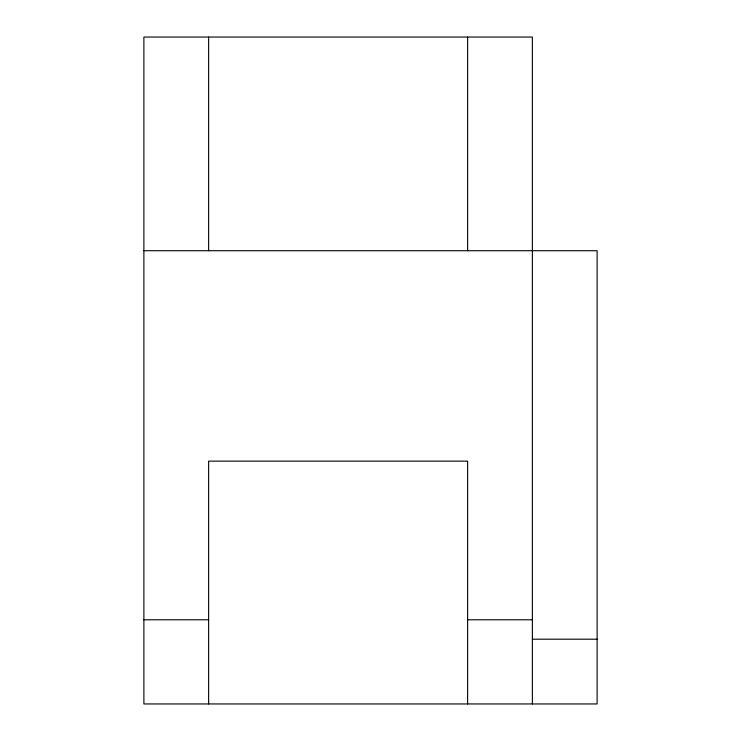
<?xml version="1.0" encoding="UTF-8"?>
<svg xmlns="http://www.w3.org/2000/svg" width="741" height="741" viewBox="0 0 741 741"><rect width="100%" height="100%" fill="white"/><g stroke="black" fill="none" stroke-linecap="round" stroke-linejoin="round"><path stroke-width="1.11" d="M143.884 250.717L597.116 250.717L597.116 703.95L143.884 703.95L143.884 37.05L532.371 37.05L532.371 703.95M143.884 619.782L208.629 619.782M467.617 619.782L532.371 619.782M532.371 639.205L597.116 639.205M467.617 37.05L467.617 250.717M467.617 703.95L467.617 461.143L208.629 461.143L208.629 703.95M208.629 37.05L208.629 250.717"/></g></svg>
